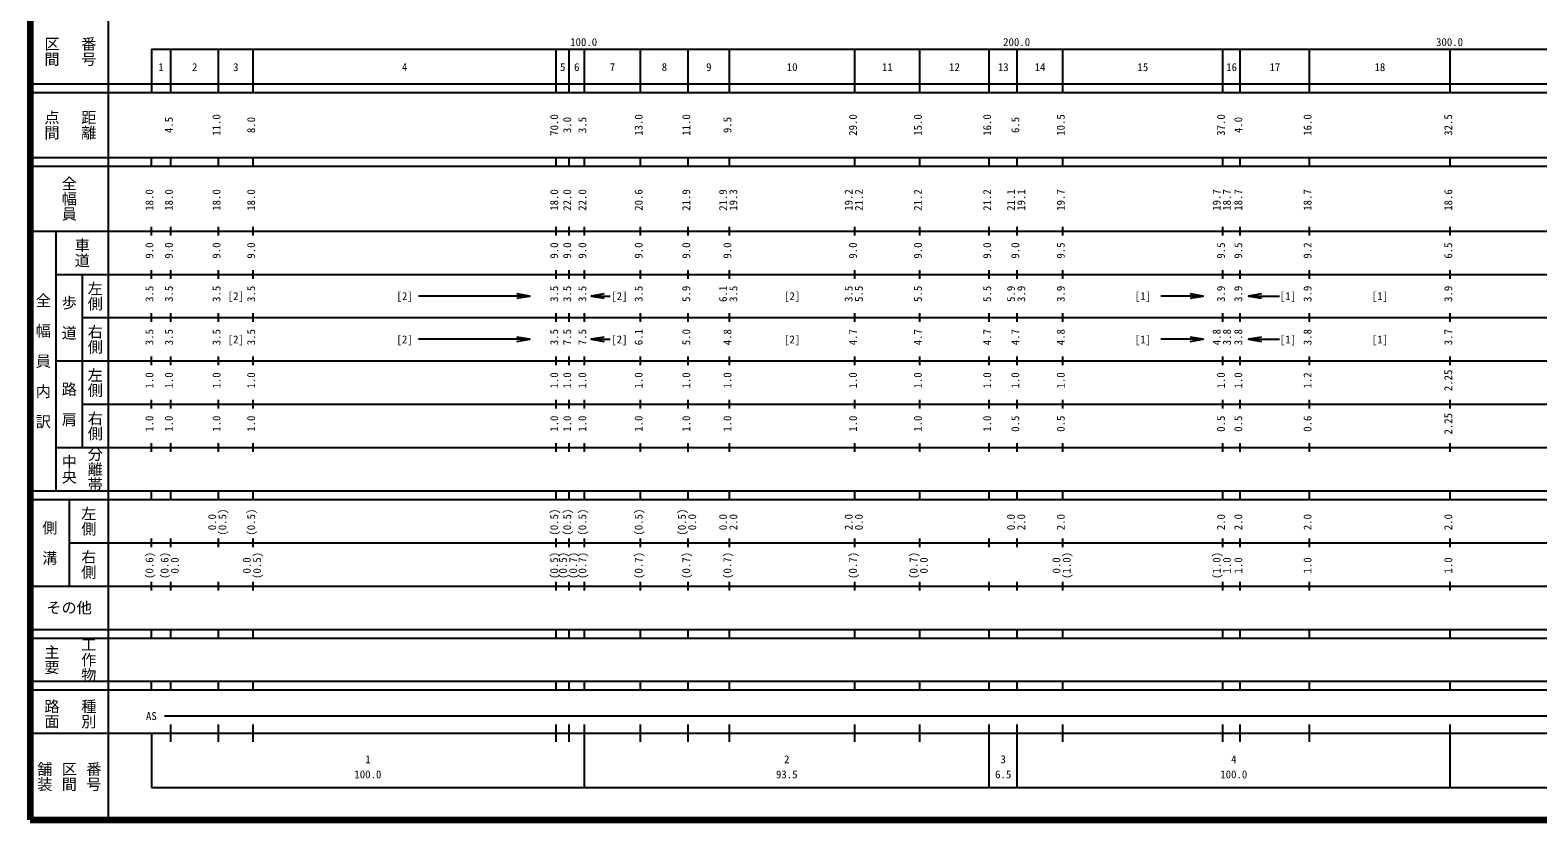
# Model space of a CAD drawing. Units: millimetres on the paper, enlarged 1000 times. Extents: x 40000 to 680000, y 20000 to 380000.
# Drawn here: x 40000 to 388232, y 20000 to 202409 of the extents above; entities that cross this region are included whole.
import ezdxf
from ezdxf.enums import TextEntityAlignment as Align

# ---------------------------------------------------------------- set-up
doc = ezdxf.new("R2010")
doc.units = ezdxf.units.MM
doc.header["$LTSCALE"] = 1000
doc.layers.add('M-TTL', color=2, linetype='Continuous', lineweight=140)
doc.layers.add('M-TTL-BAND', color=7, linetype='Continuous', lineweight=25)
doc.styles.add('@ＭＳ ゴシック', font='')
doc.styles.add('ＭＳ ゴシック', font='')
doc.styles.get('@ＭＳ ゴシック').set_extended_font_data('@MS Gothic')
doc.styles.get('ＭＳ ゴシック').set_extended_font_data('MS Gothic')

# ---------------------------------------------------------------- blocks, each defined once
blk = doc.blocks.new('open_arrow')
at = {"color": 0, "linetype": 'Continuous', "lineweight": -2}
blk.add_lwpolyline([(7.5, 1.25), (0, 0), (7.5, -1.25)], dxfattribs=at)

msp = doc.modelspace()

# ---------------------------------------------------------------- linework, layer by layer
at = {"layer": 'M-TTL'}
for p, q in [((40000, 380000), (40000, 20000)), ((40000, 20000), (680000, 20000))]:
    msp.add_line(p, q, dxfattribs=at)
at = {"layer": 'M-TTL-BAND'}
for p, q in [((58000, 370000), (58000, 20000)), ((68000, 198000), (579000, 198000)), ((68000, 198000), (68000, 188000)), ((72500, 188000), (72500, 198000)), ((83500, 188000), (83500, 198000)), ((91500, 188000), (91500, 198000)), ((161500, 188000), (161500, 198000)), ((164500, 188000), (164500, 198000)), ((168000, 188000), (168000, 198000)), ((181000, 188000), (181000, 198000)), ((192000, 188000), (192000, 198000)), ((201500, 188000), (201500, 198000)), ((230500, 188000), (230500, 198000)), ((245500, 188000), (245500, 198000)), ((261500, 188000), (261500, 198000)), ((268000, 188000), (268000, 198000)), ((278500, 188000), (278500, 198000)), ((315500, 188000), (315500, 198000)), ((319500, 188000), (319500, 198000)), ((335500, 188000), (335500, 198000)), ((368000, 188000), (368000, 198000)), ((40000, 190000), (579000, 190000)), ((40000, 188000), (579000, 188000)), ((40000, 173000), (579000, 173000)), ((40000, 171000), (579000, 171000)), ((68000, 171000), (68000, 173000)), ((72500, 171000), (72500, 173000)), ((83500, 171000), (83500, 173000)), ((91500, 171000), (91500, 173000)), ((161500, 171000), (161500, 173000)), ((164500, 171000), (164500, 173000)), ((168000, 171000), (168000, 173000)), ((181000, 171000), (181000, 173000)), ((192000, 171000), (192000, 173000)), ((201500, 171000), (201500, 173000)), ((230500, 171000), (230500, 173000)), ((245500, 171000), (245500, 173000)), ((261500, 171000), (261500, 173000)), ((268000, 171000), (268000, 173000)), ((278500, 171000), (278500, 173000)), ((315500, 171000), (315500, 173000)), ((319500, 171000), (319500, 173000)), ((335500, 171000), (335500, 173000)), ((368000, 171000), (368000, 173000)), ((68000, 155000), (68000, 157000)), ((72500, 155000), (72500, 157000)), ((83500, 155000), (83500, 157000)), ((91500, 155000), (91500, 157000)), ((161500, 155000), (161500, 157000)), ((164500, 155000), (164500, 157000)), ((168000, 155000), (168000, 157000)), ((181000, 155000), (181000, 157000)), ((192000, 155000), (192000, 157000)), ((201500, 155000), (201500, 157000)), ((230500, 155000), (230500, 157000)), ((245500, 155000), (245500, 157000)), ((261500, 155000), (261500, 157000)), ((268000, 155000), (268000, 157000)), ((278500, 155000), (278500, 157000)), ((315500, 155000), (315500, 157000)), ((319500, 155000), (319500, 157000)), ((335500, 155000), (335500, 157000)), ((368000, 155000), (368000, 157000)), ((40000, 156000), (579000, 156000)), ((46000, 96000), (46000, 156000)), ((68000, 145000), (68000, 147000)), ((72500, 145000), (72500, 147000)), ((83500, 145000), (83500, 147000)), ((91500, 145000), (91500, 147000)), ((161500, 145000), (161500, 147000)), ((164500, 145000), (164500, 147000)), ((168000, 145000), (168000, 147000)), ((181000, 145000), (181000, 147000)), ((192000, 145000), (192000, 147000)), ((201500, 145000), (201500, 147000)), ((230500, 145000), (230500, 147000)), ((245500, 145000), (245500, 147000)), ((261500, 145000), (261500, 147000)), ((268000, 145000), (268000, 147000)), ((278500, 145000), (278500, 147000)), ((315500, 145000), (315500, 147000)), ((319500, 145000), (319500, 147000)), ((335500, 145000), (335500, 147000)), ((368000, 145000), (368000, 147000)), ((46000, 146000), (579000, 146000)), ((52000, 146000), (52000, 106000)), ((155396, 141000), (129685, 141000)), ((169594, 141000), (174002, 141000)), ((310957, 141000), (301154, 141000)), ((321386, 141000), (328546, 141000)), ((52000, 136000), (579000, 136000)), ((68000, 135000), (68000, 137000)), ((72500, 135000), (72500, 137000)), ((83500, 135000), (83500, 137000)), ((91500, 135000), (91500, 137000)), ((161500, 135000), (161500, 137000)), ((164500, 135000), (164500, 137000)), ((168000, 135000), (168000, 137000)), ((181000, 135000), (181000, 137000)), ((192000, 135000), (192000, 137000)), ((201500, 135000), (201500, 137000)), ((230500, 135000), (230500, 137000)), ((245500, 135000), (245500, 137000)), ((261500, 135000), (261500, 137000)), ((268000, 135000), (268000, 137000)), ((278500, 135000), (278500, 137000)), ((315500, 135000), (315500, 137000)), ((319500, 135000), (319500, 137000)), ((335500, 135000), (335500, 137000)), ((368000, 135000), (368000, 137000)), ((155396, 131000), (129685, 131000)), ((169594, 131000), (174002, 131000)), ((310957, 131000), (301154, 131000)), ((321386, 131000), (328546, 131000)), ((46000, 126000), (579000, 126000)), ((68000, 125000), (68000, 127000)), ((72500, 125000), (72500, 127000)), ((83500, 125000), (83500, 127000)), ((91500, 125000), (91500, 127000)), ((161500, 125000), (161500, 127000)), ((164500, 125000), (164500, 127000)), ((168000, 125000), (168000, 127000)), ((181000, 125000), (181000, 127000)), ((192000, 125000), (192000, 127000)), ((201500, 125000), (201500, 127000)), ((230500, 125000), (230500, 127000)), ((245500, 125000), (245500, 127000)), ((261500, 125000), (261500, 127000)), ((268000, 125000), (268000, 127000)), ((278500, 125000), (278500, 127000)), ((315500, 125000), (315500, 127000)), ((319500, 125000), (319500, 127000)), ((335500, 125000), (335500, 127000)), ((368000, 125000), (368000, 127000)), ((52000, 116000), (579000, 116000)), ((68000, 115000), (68000, 117000)), ((72500, 115000), (72500, 117000)), ((83500, 115000), (83500, 117000)), ((91500, 115000), (91500, 117000)), ((161500, 115000), (161500, 117000)), ((164500, 115000), (164500, 117000)), ((168000, 115000), (168000, 117000)), ((181000, 115000), (181000, 117000)), ((192000, 115000), (192000, 117000)), ((201500, 115000), (201500, 117000)), ((230500, 115000), (230500, 117000)), ((245500, 115000), (245500, 117000)), ((261500, 115000), (261500, 117000)), ((268000, 115000), (268000, 117000)), ((278500, 115000), (278500, 117000)), ((315500, 115000), (315500, 117000)), ((319500, 115000), (319500, 117000)), ((335500, 115000), (335500, 117000)), ((368000, 115000), (368000, 117000)), ((46000, 106000), (579000, 106000)), ((68000, 105000), (68000, 107000)), ((72500, 105000), (72500, 107000)), ((83500, 105000), (83500, 107000)), ((91500, 105000), (91500, 107000)), ((161500, 105000), (161500, 107000)), ((164500, 105000), (164500, 107000)), ((168000, 105000), (168000, 107000)), ((181000, 105000), (181000, 107000)), ((192000, 105000), (192000, 107000)), ((201500, 105000), (201500, 107000)), ((230500, 105000), (230500, 107000)), ((245500, 105000), (245500, 107000)), ((261500, 105000), (261500, 107000)), ((268000, 105000), (268000, 107000)), ((278500, 105000), (278500, 107000)), ((315500, 105000), (315500, 107000)), ((319500, 105000), (319500, 107000)), ((335500, 105000), (335500, 107000)), ((368000, 105000), (368000, 107000)), ((40000, 96000), (579000, 96000)), ((68000, 94000), (68000, 96000)), ((72500, 94000), (72500, 96000)), ((83500, 94000), (83500, 96000)), ((91500, 94000), (91500, 96000)), ((161500, 94000), (161500, 96000)), ((164500, 94000), (164500, 96000)), ((168000, 94000), (168000, 96000)), ((181000, 94000), (181000, 96000)), ((192000, 94000), (192000, 96000)), ((201500, 94000), (201500, 96000)), ((230500, 94000), (230500, 96000)), ((245500, 94000), (245500, 96000)), ((261500, 94000), (261500, 96000)), ((268000, 94000), (268000, 96000)), ((278500, 94000), (278500, 96000)), ((315500, 94000), (315500, 96000)), ((319500, 94000), (319500, 96000)), ((335500, 94000), (335500, 96000)), ((368000, 94000), (368000, 96000)), ((40000, 94000), (579000, 94000)), ((49000, 94000), (49000, 74000)), ((49000, 84000), (579000, 84000)), ((68000, 83000), (68000, 85000)), ((72500, 83000), (72500, 85000)), ((83500, 83000), (83500, 85000)), ((91500, 83000), (91500, 85000)), ((161500, 83000), (161500, 85000)), ((164500, 83000), (164500, 85000)), ((168000, 83000), (168000, 85000)), ((181000, 83000), (181000, 85000)), ((192000, 83000), (192000, 85000)), ((201500, 83000), (201500, 85000)), ((230500, 83000), (230500, 85000)), ((245500, 83000), (245500, 85000)), ((261500, 83000), (261500, 85000)), ((268000, 83000), (268000, 85000)), ((278500, 83000), (278500, 85000)), ((315500, 83000), (315500, 85000)), ((319500, 83000), (319500, 85000)), ((335500, 83000), (335500, 85000)), ((368000, 83000), (368000, 85000)), ((40000, 74000), (579000, 74000)), ((68000, 73000), (68000, 75000)), ((72500, 73000), (72500, 75000)), ((83500, 73000), (83500, 75000)), ((91500, 73000), (91500, 75000)), ((161500, 73000), (161500, 75000)), ((164500, 73000), (164500, 75000)), ((168000, 73000), (168000, 75000)), ((181000, 73000), (181000, 75000)), ((192000, 73000), (192000, 75000)), ((201500, 73000), (201500, 75000)), ((230500, 73000), (230500, 75000)), ((245500, 73000), (245500, 75000)), ((261500, 73000), (261500, 75000)), ((268000, 73000), (268000, 75000)), ((278500, 73000), (278500, 75000)), ((315500, 73000), (315500, 75000)), ((319500, 73000), (319500, 75000)), ((335500, 73000), (335500, 75000)), ((368000, 73000), (368000, 75000)), ((40000, 64000), (579000, 64000)), ((68000, 62000), (68000, 64000)), ((72500, 62000), (72500, 64000)), ((83500, 62000), (83500, 64000)), ((91500, 62000), (91500, 64000)), ((161500, 62000), (161500, 64000)), ((164500, 62000), (164500, 64000)), ((168000, 62000), (168000, 64000)), ((181000, 62000), (181000, 64000)), ((192000, 62000), (192000, 64000)), ((201500, 62000), (201500, 64000)), ((230500, 62000), (230500, 64000)), ((245500, 62000), (245500, 64000)), ((261500, 62000), (261500, 64000)), ((268000, 62000), (268000, 64000)), ((278500, 62000), (278500, 64000)), ((315500, 62000), (315500, 64000)), ((319500, 62000), (319500, 64000)), ((335500, 62000), (335500, 64000)), ((368000, 62000), (368000, 64000)), ((40000, 62000), (579000, 62000)), ((40000, 52000), (579000, 52000)), ((40000, 50000), (579000, 50000)), ((68000, 50000), (68000, 52000)), ((72500, 50000), (72500, 52000)), ((83500, 50000), (83500, 52000)), ((91500, 50000), (91500, 52000)), ((161500, 50000), (161500, 52000)), ((164500, 50000), (164500, 52000)), ((168000, 50000), (168000, 52000)), ((181000, 50000), (181000, 52000)), ((192000, 50000), (192000, 52000)), ((201500, 50000), (201500, 52000)), ((230500, 50000), (230500, 52000)), ((245500, 50000), (245500, 52000)), ((261500, 50000), (261500, 52000)), ((268000, 50000), (268000, 52000)), ((278500, 50000), (278500, 52000)), ((315500, 50000), (315500, 52000)), ((319500, 50000), (319500, 52000)), ((335500, 50000), (335500, 52000)), ((368000, 50000), (368000, 52000)), ((71000, 44000), (565000, 44000)), ((72500, 38000), (72500, 42000)), ((83500, 38000), (83500, 42000)), ((91500, 38000), (91500, 42000)), ((161500, 38000), (161500, 42000)), ((164500, 38000), (164500, 42000)), ((168000, 27500), (168000, 42000)), ((181000, 38000), (181000, 42000)), ((192000, 38000), (192000, 42000)), ((201500, 38000), (201500, 42000)), ((230500, 38000), (230500, 42000)), ((245500, 38000), (245500, 42000)), ((261500, 27500), (261500, 42000)), ((268000, 27500), (268000, 42000)), ((278500, 38000), (278500, 42000)), ((315500, 38000), (315500, 42000)), ((319500, 38000), (319500, 42000)), ((335500, 38000), (335500, 42000)), ((368000, 27500), (368000, 42000)), ((40000, 40000), (579000, 40000)), ((68000, 40000), (68000, 27500)), ((68000, 27500), (579000, 27500))]:
    msp.add_line(p, q, dxfattribs=at)

# ---------------------------------------------------------------- block references
at = {"layer": 'M-TTL-BAND', "xscale": 400, "yscale": 400, "rotation": 180}
for p in [(155396, 141000), (310957, 141000), (155396, 131000), (310957, 131000)]:
    msp.add_blockref('open_arrow', p, dxfattribs=at)
at = {"layer": 'M-TTL-BAND', "xscale": 400, "yscale": 400}
for p in [(169594, 141000), (321386, 141000), (169594, 131000), (321386, 131000)]:
    msp.add_blockref('open_arrow', p, dxfattribs=at)

# ---------------------------------------------------------------- texts
at = {"layer": 'M-TTL-BAND', "style": '@ＭＳ ゴシック'}
for s, p in [('区間', (45000, 197500)), ('番号', (53500, 197500)), ('点間', (45000, 180500)), ('距離', (53500, 180500)), ('全幅員', (49000, 163500)), ('車道', (52000, 151000)), ('左側', (55000, 141000)), ('全\u3000幅\u3000員\u3000内\u3000訳', (43000, 126000)), ('歩\u3000道', (49000, 136000)), ('右側', (55000, 131000)), ('左側', (55000, 121000)), ('路\u3000肩', (49000, 116000)), ('右側', (55000, 111000)), ('分離帯', (55000, 101000)), ('中央', (49000, 101000)), ('左側', (53500, 89000)), ('側\u3000溝', (44500, 84000)), ('右側', (53500, 79000)), ('主要', (45000, 57000)), ('工作物', (53500, 57000)), ('路面', (45000, 44500)), ('種別', (53500, 44500)), ('舗装', (43333, 30000)), ('区間', (49000, 30000)), ('番号', (54667, 30000))]:
    msp.add_text(s, height=2566, rotation=270, dxfattribs=at).set_placement(p, align=Align.MIDDLE_CENTER)
at = {"layer": 'M-TTL-BAND', "style": 'ＭＳ ゴシック'}
for s, p in [('100.0', (167844, 198195)), ('200.0', (267844, 198195)), ('300.0', (367844, 198195)), ('1', (70250, 192405)), ('2', (78000, 192405)), ('3', (87500, 192405)), ('4', (126500, 192405)), ('5', (163000, 192405)), ('6', (166250, 192405)), ('7', (174500, 192405)), ('8', (186500, 192405)), ('9', (196750, 192405)), ('10', (216000, 192405)), ('11', (238000, 192405)), ('12', (253500, 192405)), ('13', (264750, 192405)), ('14', (273250, 192405)), ('15', (297000, 192405)), ('16', (317500, 192405)), ('17', (327500, 192405)), ('18', (351750, 192405)), ('[2]', (87500, 139500)), ('[2]', (126500, 139500)), ('[2]', (176094, 139500)), ('[2]', (216000, 139500)), ('[1]', (297000, 139500)), ('[1]', (330503, 139500)), ('[1]', (351750, 139500)), ('[2]', (87500, 129500)), ('[2]', (126500, 129500)), ('[2]', (176094, 129500)), ('[2]', (216000, 129500)), ('[1]', (297000, 129500)), ('[1]', (330503, 129500)), ('[1]', (351750, 129500)), ('AS', (68000, 42500)), ('1', (118000, 32523)), ('2', (214750, 32523)), ('3', (264750, 32523)), ('4', (318000, 32523)), ('100.0', (118000, 29033)), ('93.5', (214750, 29033)), ('6.5', (264750, 29033)), ('100.0', (318000, 29033))]:
    msp.add_text(s, height=1833, dxfattribs=at).set_placement(p, align=Align.BOTTOM_CENTER)
for s, p in [('4.5', (73500, 180500)), ('11.0', (84500, 180500)), ('8.0', (92500, 180500)), ('70.0', (162500, 180500)), ('3.0', (165500, 180500)), ('3.5', (169000, 180500)), ('13.0', (182000, 180500)), ('11.0', (193000, 180500)), ('9.5', (202500, 180500)), ('29.0', (231500, 180500)), ('15.0', (246500, 180500)), ('16.0', (262500, 180500)), ('6.5', (269000, 180500)), ('10.5', (279500, 180500)), ('37.0', (316500, 180500)), ('4.0', (320500, 180500)), ('16.0', (336500, 180500)), ('32.5', (369000, 180500)), ('18.0', (69000, 163174)), ('18.0', (73500, 163174)), ('18.0', (84500, 163174)), ('18.0', (92500, 163174)), ('18.0', (162500, 163174)), ('22.0', (165500, 163174)), ('22.0', (169000, 163174)), ('20.6', (182000, 163174)), ('21.9', (193000, 163174)), ('21.9', (201500, 163174)), ('19.3', (203870, 163174)), ('19.2', (230500, 163174)), ('21.2', (232870, 163174)), ('21.2', (246500, 163174)), ('21.2', (262500, 163174)), ('21.1', (268000, 163174)), ('19.1', (270370, 163174)), ('19.7', (279500, 163174)), ('19.7', (315500, 163174)), ('18.7', (317870, 163174)), ('18.7', (320500, 163174)), ('18.7', (336500, 163174)), ('18.6', (369000, 163174)), ('9.0', (69000, 151500)), ('9.0', (73500, 151500)), ('9.0', (84500, 151500)), ('9.0', (92500, 151500)), ('9.0', (162500, 151500)), ('9.0', (165500, 151500)), ('9.0', (169000, 151500)), ('9.0', (182000, 151500)), ('9.0', (193000, 151500)), ('9.0', (202500, 151500)), ('9.0', (231500, 151500)), ('9.0', (246500, 151500)), ('9.0', (262500, 151500)), ('9.0', (269000, 151500)), ('9.2', (336500, 151500)), ('9.5', (279500, 151500)), ('9.5', (316500, 151500)), ('9.5', (320500, 151500)), ('6.5', (369000, 151500)), ('3.5', (69000, 141500)), ('3.5', (73500, 141500)), ('3.5', (84500, 141500)), ('3.5', (92500, 141500)), ('3.5', (162500, 141500)), ('3.5', (165500, 141500)), ('3.5', (169000, 141500)), ('3.5', (182000, 141500)), ('5.9', (193000, 141500)), ('6.1', (201500, 141500)), ('3.5', (203870, 141500)), ('3.5', (230500, 141500)), ('5.5', (232870, 141500)), ('5.5', (246500, 141500)), ('5.5', (262500, 141500)), ('5.9', (268000, 141500)), ('3.9', (270370, 141500)), ('3.9', (279500, 141500)), ('3.9', (316500, 141500)), ('3.9', (320500, 141500)), ('3.9', (336500, 141500)), ('3.9', (369000, 141500)), ('3.5', (69000, 131500)), ('3.5', (73500, 131500)), ('3.5', (84500, 131500)), ('3.5', (92500, 131500)), ('3.5', (162500, 131500)), ('7.5', (165500, 131500)), ('7.5', (169000, 131500)), ('6.1', (182000, 131500)), ('5.0', (193000, 131500)), ('4.8', (202500, 131500)), ('4.7', (231500, 131500)), ('4.7', (246500, 131500)), ('4.7', (262500, 131500)), ('4.7', (269000, 131500)), ('4.8', (279500, 131500)), ('4.8', (315500, 131500)), ('3.8', (317870, 131500)), ('3.8', (320500, 131500)), ('3.8', (336500, 131500)), ('3.7', (369000, 131500)), ('1.0', (69000, 121500)), ('1.0', (73500, 121500)), ('1.0', (84500, 121500)), ('1.0', (92500, 121500)), ('1.0', (162500, 121500)), ('1.0', (165500, 121500)), ('1.0', (169000, 121500)), ('1.0', (182000, 121500)), ('1.0', (193000, 121500)), ('1.0', (202500, 121500)), ('1.0', (231500, 121500)), ('1.0', (246500, 121500)), ('1.0', (262500, 121500)), ('1.0', (269000, 121500)), ('1.0', (279500, 121500)), ('1.0', (316500, 121500)), ('1.0', (320500, 121500)), ('1.2', (336500, 121500)), ('2.25', (369000, 121500)), ('1.0', (69000, 111500)), ('1.0', (73500, 111500)), ('1.0', (84500, 111500)), ('1.0', (92500, 111500)), ('1.0', (162500, 111500)), ('1.0', (165500, 111500)), ('1.0', (169000, 111500)), ('1.0', (182000, 111500)), ('1.0', (193000, 111500)), ('1.0', (202500, 111500)), ('1.0', (231500, 111500)), ('1.0', (246500, 111500)), ('1.0', (262500, 111500)), ('0.5', (269000, 111500)), ('0.5', (279500, 111500)), ('0.5', (316500, 111500)), ('0.5', (320500, 111500)), ('0.6', (336500, 111500)), ('2.25', (369000, 111500)), ('(0.5)', (85870, 88764)), ('(0.5)', (92500, 88764)), ('(0.5)', (162500, 88764)), ('(0.5)', (165500, 88764)), ('(0.5)', (169000, 88764)), ('(0.5)', (182000, 88764)), ('(0.5)', (192000, 88764)), ('0.0', (83500, 88764)), ('0.0', (194370, 88764)), ('0.0', (201500, 88764)), ('2.0', (203870, 88764)), ('2.0', (230500, 88764)), ('0.0', (232870, 88764)), ('0.0', (268000, 88764)), ('2.0', (270370, 88764)), ('2.0', (279500, 88764)), ('2.0', (316500, 88764)), ('2.0', (320500, 88764)), ('2.0', (336500, 88764)), ('2.0', (369000, 88764)), ('(0.6)', (69000, 78764)), ('(0.6)', (72500, 78764)), ('0.0', (74870, 78764)), ('0.0', (91500, 78764)), ('(0.5)', (93870, 78764)), ('(0.5)', (162500, 78764)), ('(0.5)', (164500, 78764)), ('(0.7)', (166870, 78764)), ('(0.7)', (169000, 78764)), ('(0.7)', (182000, 78764)), ('(0.7)', (193000, 78764)), ('(0.7)', (202500, 78764)), ('(0.7)', (231500, 78764)), ('(0.7)', (245500, 78764)), ('0.0', (247870, 78764)), ('0.0', (278500, 78764)), ('(1.0)', (280870, 78764)), ('(1.0)', (315500, 78764)), ('1.0', (317870, 78764)), ('1.0', (320500, 78764)), ('1.0', (336500, 78764)), ('1.0', (369000, 78764))]:
    msp.add_text(s, height=1833, rotation=90, dxfattribs=at).set_placement(p, align=Align.BOTTOM_CENTER)
msp.add_text('その他', height=2566, dxfattribs=at).set_placement((49000, 69000), align=Align.MIDDLE_CENTER)

doc.saveas('drawing.dxf')
